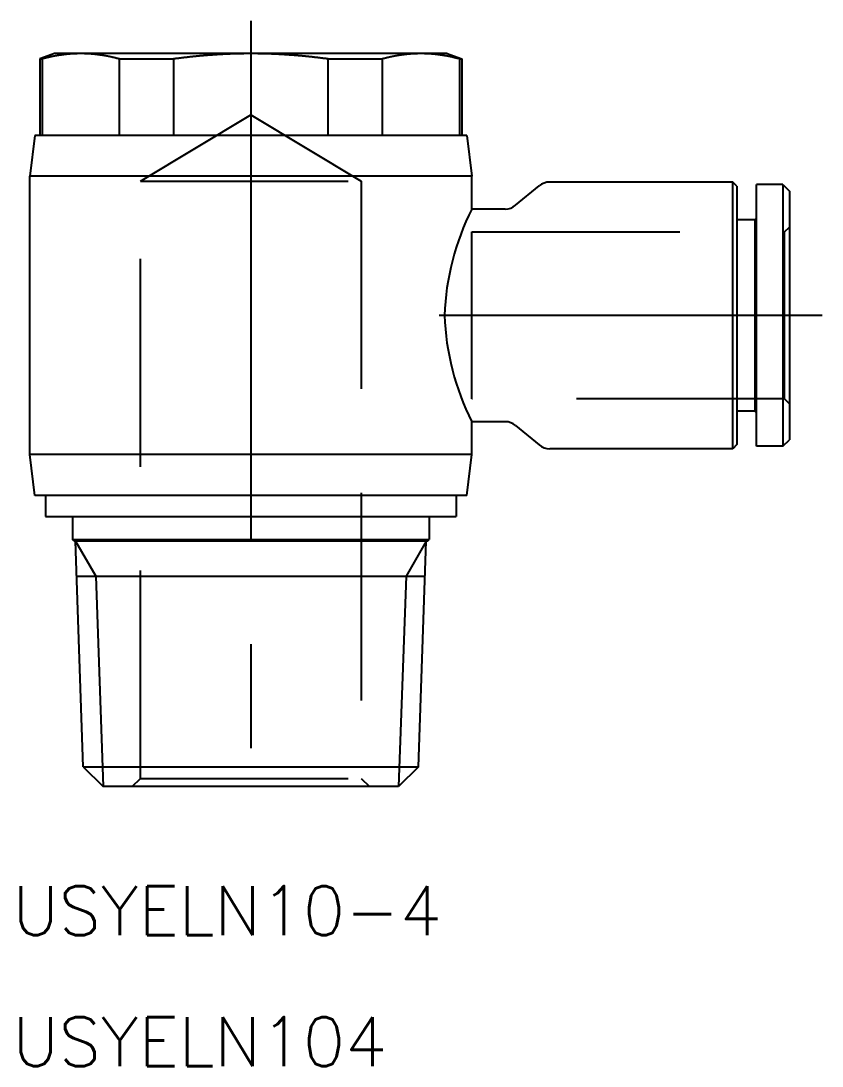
# Model space of a CAD drawing. Extents: x -46.9 to 48.8, y -45.9 to 18.
# Drawn here: x -46.9 to 2, y -45.9 to 18 of the extents above; entities that cross this region are included whole.
import ezdxf

# ---------------------------------------------------------------- set-up
doc = ezdxf.new("R2010")
doc.units = 0
doc.linetypes.add('CENTER', pattern=[50.8, 31.75, -6.35, 6.35, -6.35])
doc.linetypes.add('DASHED', pattern=[19.05, 12.7, -6.35])
doc.layers.get('0').update_dxf_attribs({"linetype": 'CONTINUOUS'})
doc.layers.add('CENTER', color=1, linetype='CENTER')
doc.styles.get("Standard").update_dxf_attribs({"font": 'txt.shx', "height": 3, "bigfont": 'bigfont.shx'})

msp = doc.modelspace()

# ---------------------------------------------------------------- linework, layer by layer
at = {"color": 7, "linetype": 'CONTINUOUS'}
for p, q in [((-44.9, 16), (-45.8, 15.672)), ((-43.292, 16), (-44.9, 16)), ((-32.9, 16), (-43.292, 16)), ((-22.508, 16), (-32.9, 16)), ((-20.9, 16), (-22.508, 16)), ((-20.9, 16), (-20, 15.672)), ((-45.8, 15.672), (-45.8, 11)), ((-45.8, 15.672), (-45.659, 15.672)), ((-45.659, 15.672), (-45.659, 11)), ((-40.925, 11), (-40.925, 15.672)), ((-40.925, 15.672), (-37.634, 15.672)), ((-37.634, 15.672), (-37.634, 11)), ((-28.166, 11), (-28.166, 15.672)), ((-28.166, 15.672), (-24.875, 15.672)), ((-24.875, 15.672), (-24.875, 11)), ((-20.141, 11), (-20.141, 15.672)), ((-20.141, 15.672), (-20, 15.672)), ((-20, 15.672), (-20, 11)), ((-46.1, 11), (-46.4, 8.5)), ((-19.7, 11), (-46.1, 11)), ((-19.7, 11), (-19.4, 8.5)), ((-46.4, -8.5), (-46.4, 8.5)), ((-19.4, 8.5), (-46.4, 8.5)), ((-19.4, 6.5), (-19.4, 8.5)), ((-16.723, 6.729), (-15.277, 7.921)), ((-3.45, 8.15), (-14.641, 8.15)), ((-3.45, -8.15), (-3.45, 8.15)), ((-3.2, 7.9), (-3.45, 8.15)), ((-3.2, 7.9), (-3.2, -7.9)), ((-2, -8), (-2, 8)), ((-0.4, 8), (-2, 8)), ((-0.4, 8), (-0.4, -8)), ((-0.4, 8), (0, 7.6)), ((0, 7.6), (0, -7.6)), ((-17.359, 6.5), (-19.4, 6.5)), ((-2.1, 5.85), (-3.2, 5.85)), ((-2.1, 5.85), (-2, 5.95)), ((-2.1, 5.85), (-2.1, -5.85)), ((-2.1, -5.85), (-3.2, -5.85)), ((-2.1, -5.85), (-2, -5.95)), ((-19.4, -8.5), (-19.4, -6.5)), ((-17.359, -6.5), (-19.4, -6.5)), ((-16.723, -6.729), (-15.277, -7.921)), ((-0.4, -8), (0, -7.6)), ((-3.45, -8.15), (-14.641, -8.15)), ((-3.2, -7.9), (-3.45, -8.15)), ((-0.4, -8), (-2, -8)), ((-19.4, -8.5), (-46.4, -8.5)), ((-46.1, -11), (-46.4, -8.5)), ((-19.7, -11), (-19.4, -8.5)), ((-19.7, -11), (-46.1, -11)), ((-45.45, -11), (-45.45, -12.3)), ((-20.35, -11), (-20.35, -12.3)), ((-45.45, -12.3), (-20.35, -12.3)), ((-43.8, -12.3), (-43.8, -13.7)), ((-22, -12.3), (-22, -13.7)), ((-43.8, -13.7), (-22, -13.7)), ((-43.7, -13.8), (-43.8, -13.7)), ((-22.1, -13.8), (-43.7, -13.8)), ((-43.135, -27.596), (-43.616, -13.8)), ((-22.665, -27.596), (-22.184, -13.8)), ((-22.1, -13.8), (-22, -13.7)), ((-43.542, -15.942), (-22.258, -15.942)), ((-43.135, -27.596), (-22.665, -27.596)), ((-43.135, -27.596), (-41.931, -28.8)), ((-22.665, -27.596), (-23.869, -28.8)), ((-23.869, -28.8), (-41.931, -28.8))]:
    msp.add_line(p, q, dxfattribs=at)
at = {"color": 3, "linetype": 'DASHED'}
for p, q in [((-39.65, 8.2), (-32.9, 12.256)), ((-32.9, 12.256), (-26.15, 8.2)), ((-39.65, -28.3), (-39.65, 8.2)), ((-39.65, 8.2), (-26.15, 8.2)), ((-26.15, 8.2), (-26.15, -28.3)), ((-0.3, 5.1), (0, 5.4)), ((-19.4, 5.1), (-0.3, 5.1)), ((-19.4, -5.1), (-19.4, 5.1)), ((-0.3, -5.1), (-0.3, 5.1)), ((-0.3, -5.1), (-19.4, -5.1)), ((0, -5.4), (-0.3, -5.1)), ((-40.15, -28.8), (-39.65, -28.3)), ((-39.65, -28.3), (-26.15, -28.3)), ((-26.15, -28.3), (-25.65, -28.8))]:
    msp.add_line(p, q, dxfattribs=at)
at = {"color": 3, "linetype": 'CONTINUOUS'}
for p, q in [((-43.616, -13.8), (-42.38, -15.942)), ((-22.184, -13.8), (-23.42, -15.942)), ((-42.38, -15.942), (-41.931, -28.8)), ((-23.42, -15.942), (-23.869, -28.8))]:
    msp.add_line(p, q, dxfattribs=at)
at = {"color": 7}
for points in [[(-43.292, 16, 0), (-43.317, 16, 0), (-43.342, 16, 0), (-43.367, 16, 0), (-43.392, 15.999, 0), (-43.417, 15.999, 0), (-43.442, 15.999, 0), (-43.467, 15.998, 0), (-43.491, 15.998, 0), (-43.516, 15.997, 0), (-43.541, 15.996, 0), (-43.566, 15.995, 0), (-43.59, 15.995, 0), (-43.615, 15.994, 0), (-43.64, 15.993, 0), (-43.665, 15.992, 0), (-43.689, 15.991, 0), (-43.714, 15.989, 0), (-43.739, 15.988, 0), (-43.763, 15.987, 0), (-43.788, 15.985, 0), (-43.813, 15.984, 0), (-43.837, 15.982, 0), (-43.862, 15.98, 0), (-43.887, 15.979, 0), (-43.911, 15.977, 0), (-43.936, 15.975, 0), (-43.961, 15.973, 0), (-43.985, 15.971, 0), (-44.01, 15.969, 0), (-44.034, 15.967, 0), (-44.059, 15.964, 0), (-44.084, 15.962, 0), (-44.108, 15.96, 0), (-44.133, 15.957, 0), (-44.158, 15.955, 0), (-44.182, 15.952, 0), (-44.207, 15.95, 0), (-44.231, 15.947, 0), (-44.256, 15.944, 0), (-44.281, 15.941, 0), (-44.305, 15.938, 0), (-44.33, 15.935, 0), (-44.355, 15.932, 0), (-44.379, 15.929, 0), (-44.404, 15.926, 0), (-44.429, 15.922, 0), (-44.453, 15.919, 0), (-44.478, 15.915, 0), (-44.503, 15.912, 0), (-44.528, 15.908, 0), (-44.552, 15.905, 0), (-44.577, 15.901, 0), (-44.602, 15.897, 0), (-44.626, 15.893, 0), (-44.651, 15.889, 0), (-44.676, 15.885, 0), (-44.701, 15.881, 0), (-44.726, 15.877, 0), (-44.75, 15.873, 0), (-44.775, 15.869, 0), (-44.8, 15.864, 0), (-44.825, 15.86, 0), (-44.85, 15.855, 0), (-44.875, 15.851, 0), (-44.9, 15.846, 0), (-44.925, 15.841, 0), (-44.95, 15.836, 0), (-44.975, 15.832, 0), (-45, 15.827, 0), (-45.025, 15.822, 0), (-45.05, 15.816, 0), (-45.075, 15.811, 0), (-45.1, 15.806, 0), (-45.125, 15.801, 0), (-45.15, 15.795, 0), (-45.175, 15.79, 0), (-45.201, 15.784, 0), (-45.226, 15.779, 0), (-45.251, 15.773, 0), (-45.276, 15.767, 0), (-45.302, 15.762, 0), (-45.327, 15.756, 0), (-45.352, 15.75, 0), (-45.378, 15.744, 0), (-45.403, 15.738, 0), (-45.429, 15.731, 0), (-45.454, 15.725, 0), (-45.48, 15.719, 0), (-45.505, 15.712, 0), (-45.531, 15.706, 0), (-45.556, 15.699, 0), (-45.582, 15.693, 0), (-45.608, 15.686, 0), (-45.633, 15.679, 0), (-45.659, 15.672, 0)], [(-40.925, 15.672, 0), (-40.951, 15.679, 0), (-40.977, 15.686, 0), (-41.002, 15.693, 0), (-41.028, 15.699, 0), (-41.054, 15.706, 0), (-41.079, 15.712, 0), (-41.105, 15.719, 0), (-41.13, 15.725, 0), (-41.156, 15.731, 0), (-41.181, 15.738, 0), (-41.207, 15.744, 0), (-41.232, 15.75, 0), (-41.258, 15.756, 0), (-41.283, 15.762, 0), (-41.308, 15.767, 0), (-41.334, 15.773, 0), (-41.359, 15.779, 0), (-41.384, 15.784, 0), (-41.409, 15.79, 0), (-41.434, 15.795, 0), (-41.46, 15.801, 0), (-41.485, 15.806, 0), (-41.51, 15.811, 0), (-41.535, 15.816, 0), (-41.56, 15.822, 0), (-41.585, 15.827, 0), (-41.61, 15.832, 0), (-41.635, 15.836, 0), (-41.66, 15.841, 0), (-41.685, 15.846, 0), (-41.71, 15.851, 0), (-41.735, 15.855, 0), (-41.76, 15.86, 0), (-41.785, 15.864, 0), (-41.809, 15.869, 0), (-41.834, 15.873, 0), (-41.859, 15.877, 0), (-41.884, 15.881, 0), (-41.909, 15.885, 0), (-41.933, 15.889, 0), (-41.958, 15.893, 0), (-41.983, 15.897, 0), (-42.008, 15.901, 0), (-42.032, 15.905, 0), (-42.057, 15.908, 0), (-42.082, 15.912, 0), (-42.107, 15.915, 0), (-42.131, 15.919, 0), (-42.156, 15.922, 0), (-42.181, 15.926, 0), (-42.205, 15.929, 0), (-42.23, 15.932, 0), (-42.255, 15.935, 0), (-42.279, 15.938, 0), (-42.304, 15.941, 0), (-42.328, 15.944, 0), (-42.353, 15.947, 0), (-42.378, 15.95, 0), (-42.402, 15.952, 0), (-42.427, 15.955, 0), (-42.452, 15.957, 0), (-42.476, 15.96, 0), (-42.501, 15.962, 0), (-42.526, 15.964, 0), (-42.55, 15.967, 0), (-42.575, 15.969, 0), (-42.599, 15.971, 0), (-42.624, 15.973, 0), (-42.649, 15.975, 0), (-42.673, 15.977, 0), (-42.698, 15.979, 0), (-42.723, 15.98, 0), (-42.747, 15.982, 0), (-42.772, 15.984, 0), (-42.797, 15.985, 0), (-42.821, 15.987, 0), (-42.846, 15.988, 0), (-42.871, 15.989, 0), (-42.895, 15.991, 0), (-42.92, 15.992, 0), (-42.945, 15.993, 0), (-42.969, 15.994, 0), (-42.994, 15.995, 0), (-43.019, 15.995, 0), (-43.044, 15.996, 0), (-43.069, 15.997, 0), (-43.093, 15.998, 0), (-43.118, 15.998, 0), (-43.143, 15.999, 0), (-43.168, 15.999, 0), (-43.193, 15.999, 0), (-43.218, 16, 0), (-43.242, 16, 0), (-43.267, 16, 0), (-43.292, 16, 0)], [(-32.9, 16, 0), (-32.95, 16, 0), (-33, 16, 0), (-33.05, 16, 0), (-33.099, 15.999, 0), (-33.149, 15.999, 0), (-33.199, 15.999, 0), (-33.248, 15.998, 0), (-33.298, 15.998, 0), (-33.347, 15.997, 0), (-33.397, 15.996, 0), (-33.447, 15.995, 0), (-33.496, 15.995, 0), (-33.546, 15.994, 0), (-33.595, 15.993, 0), (-33.645, 15.992, 0), (-33.694, 15.991, 0), (-33.743, 15.989, 0), (-33.793, 15.988, 0), (-33.842, 15.987, 0), (-33.891, 15.985, 0), (-33.941, 15.984, 0), (-33.99, 15.982, 0), (-34.039, 15.98, 0), (-34.089, 15.979, 0), (-34.138, 15.977, 0), (-34.187, 15.975, 0), (-34.236, 15.973, 0), (-34.286, 15.971, 0), (-34.335, 15.969, 0), (-34.384, 15.967, 0), (-34.434, 15.964, 0), (-34.483, 15.962, 0), (-34.532, 15.96, 0), (-34.581, 15.957, 0), (-34.63, 15.955, 0), (-34.68, 15.952, 0), (-34.729, 15.95, 0), (-34.778, 15.947, 0), (-34.828, 15.944, 0), (-34.877, 15.941, 0), (-34.926, 15.938, 0), (-34.975, 15.935, 0), (-35.025, 15.932, 0), (-35.074, 15.929, 0), (-35.123, 15.926, 0), (-35.173, 15.922, 0), (-35.222, 15.919, 0), (-35.272, 15.915, 0), (-35.321, 15.912, 0), (-35.37, 15.908, 0), (-35.42, 15.905, 0), (-35.469, 15.901, 0), (-35.519, 15.897, 0), (-35.568, 15.893, 0), (-35.618, 15.889, 0), (-35.667, 15.885, 0), (-35.717, 15.881, 0), (-35.767, 15.877, 0), (-35.816, 15.873, 0), (-35.866, 15.869, 0), (-35.916, 15.864, 0), (-35.965, 15.86, 0), (-36.015, 15.855, 0), (-36.065, 15.851, 0), (-36.115, 15.846, 0), (-36.165, 15.841, 0), (-36.215, 15.836, 0), (-36.265, 15.832, 0), (-36.315, 15.827, 0), (-36.365, 15.822, 0), (-36.415, 15.816, 0), (-36.465, 15.811, 0), (-36.515, 15.806, 0), (-36.566, 15.801, 0), (-36.616, 15.795, 0), (-36.666, 15.79, 0), (-36.717, 15.784, 0), (-36.767, 15.779, 0), (-36.818, 15.773, 0), (-36.868, 15.767, 0), (-36.919, 15.762, 0), (-36.969, 15.756, 0), (-37.02, 15.75, 0), (-37.071, 15.744, 0), (-37.122, 15.738, 0), (-37.173, 15.731, 0), (-37.224, 15.725, 0), (-37.275, 15.719, 0), (-37.326, 15.712, 0), (-37.377, 15.706, 0), (-37.428, 15.699, 0), (-37.48, 15.693, 0), (-37.531, 15.686, 0), (-37.582, 15.679, 0), (-37.634, 15.672, 0)], [(-28.166, 15.672, 0), (-28.218, 15.679, 0), (-28.269, 15.686, 0), (-28.32, 15.693, 0), (-28.372, 15.699, 0), (-28.423, 15.706, 0), (-28.474, 15.712, 0), (-28.525, 15.719, 0), (-28.576, 15.725, 0), (-28.627, 15.731, 0), (-28.678, 15.738, 0), (-28.729, 15.744, 0), (-28.78, 15.75, 0), (-28.831, 15.756, 0), (-28.881, 15.762, 0), (-28.932, 15.767, 0), (-28.983, 15.773, 0), (-29.033, 15.779, 0), (-29.084, 15.784, 0), (-29.134, 15.79, 0), (-29.184, 15.795, 0), (-29.235, 15.801, 0), (-29.285, 15.806, 0), (-29.335, 15.811, 0), (-29.385, 15.816, 0), (-29.435, 15.822, 0), (-29.485, 15.827, 0), (-29.535, 15.832, 0), (-29.585, 15.836, 0), (-29.635, 15.841, 0), (-29.685, 15.846, 0), (-29.735, 15.851, 0), (-29.785, 15.855, 0), (-29.835, 15.86, 0), (-29.884, 15.864, 0), (-29.934, 15.869, 0), (-29.984, 15.873, 0), (-30.033, 15.877, 0), (-30.083, 15.881, 0), (-30.133, 15.885, 0), (-30.182, 15.889, 0), (-30.232, 15.893, 0), (-30.281, 15.897, 0), (-30.331, 15.901, 0), (-30.38, 15.905, 0), (-30.43, 15.908, 0), (-30.479, 15.912, 0), (-30.529, 15.915, 0), (-30.578, 15.919, 0), (-30.627, 15.922, 0), (-30.677, 15.926, 0), (-30.726, 15.929, 0), (-30.775, 15.932, 0), (-30.825, 15.935, 0), (-30.874, 15.938, 0), (-30.923, 15.941, 0), (-30.972, 15.944, 0), (-31.022, 15.947, 0), (-31.071, 15.95, 0), (-31.12, 15.952, 0), (-31.169, 15.955, 0), (-31.219, 15.957, 0), (-31.268, 15.96, 0), (-31.317, 15.962, 0), (-31.366, 15.964, 0), (-31.416, 15.967, 0), (-31.465, 15.969, 0), (-31.514, 15.971, 0), (-31.564, 15.973, 0), (-31.613, 15.975, 0), (-31.662, 15.977, 0), (-31.711, 15.979, 0), (-31.761, 15.98, 0), (-31.81, 15.982, 0), (-31.859, 15.984, 0), (-31.909, 15.985, 0), (-31.958, 15.987, 0), (-32.007, 15.988, 0), (-32.057, 15.989, 0), (-32.106, 15.991, 0), (-32.156, 15.992, 0), (-32.205, 15.993, 0), (-32.254, 15.994, 0), (-32.304, 15.995, 0), (-32.353, 15.995, 0), (-32.403, 15.996, 0), (-32.453, 15.997, 0), (-32.502, 15.998, 0), (-32.552, 15.998, 0), (-32.601, 15.999, 0), (-32.651, 15.999, 0), (-32.701, 15.999, 0), (-32.751, 16, 0), (-32.8, 16, 0), (-32.85, 16, 0), (-32.9, 16, 0)], [(-22.508, 16, 0), (-22.533, 16, 0), (-22.558, 16, 0), (-22.582, 16, 0), (-22.607, 15.999, 0), (-22.632, 15.999, 0), (-22.657, 15.999, 0), (-22.682, 15.998, 0), (-22.707, 15.998, 0), (-22.732, 15.997, 0), (-22.756, 15.996, 0), (-22.781, 15.995, 0), (-22.806, 15.995, 0), (-22.831, 15.994, 0), (-22.855, 15.993, 0), (-22.88, 15.992, 0), (-22.905, 15.991, 0), (-22.929, 15.989, 0), (-22.954, 15.988, 0), (-22.979, 15.987, 0), (-23.003, 15.985, 0), (-23.028, 15.984, 0), (-23.053, 15.982, 0), (-23.077, 15.98, 0), (-23.102, 15.979, 0), (-23.127, 15.977, 0), (-23.151, 15.975, 0), (-23.176, 15.973, 0), (-23.201, 15.971, 0), (-23.225, 15.969, 0), (-23.25, 15.967, 0), (-23.274, 15.964, 0), (-23.299, 15.962, 0), (-23.324, 15.96, 0), (-23.348, 15.957, 0), (-23.373, 15.955, 0), (-23.398, 15.952, 0), (-23.422, 15.95, 0), (-23.447, 15.947, 0), (-23.471, 15.944, 0), (-23.496, 15.941, 0), (-23.521, 15.938, 0), (-23.545, 15.935, 0), (-23.57, 15.932, 0), (-23.595, 15.929, 0), (-23.619, 15.926, 0), (-23.644, 15.922, 0), (-23.669, 15.919, 0), (-23.693, 15.915, 0), (-23.718, 15.912, 0), (-23.743, 15.908, 0), (-23.768, 15.905, 0), (-23.792, 15.901, 0), (-23.817, 15.897, 0), (-23.842, 15.893, 0), (-23.867, 15.889, 0), (-23.891, 15.885, 0), (-23.916, 15.881, 0), (-23.941, 15.877, 0), (-23.966, 15.873, 0), (-23.991, 15.869, 0), (-24.015, 15.864, 0), (-24.04, 15.86, 0), (-24.065, 15.855, 0), (-24.09, 15.851, 0), (-24.115, 15.846, 0), (-24.14, 15.841, 0), (-24.165, 15.836, 0), (-24.19, 15.832, 0), (-24.215, 15.827, 0), (-24.24, 15.822, 0), (-24.265, 15.816, 0), (-24.29, 15.811, 0), (-24.315, 15.806, 0), (-24.34, 15.801, 0), (-24.366, 15.795, 0), (-24.391, 15.79, 0), (-24.416, 15.784, 0), (-24.441, 15.779, 0), (-24.466, 15.773, 0), (-24.492, 15.767, 0), (-24.517, 15.762, 0), (-24.542, 15.756, 0), (-24.568, 15.75, 0), (-24.593, 15.744, 0), (-24.619, 15.738, 0), (-24.644, 15.731, 0), (-24.669, 15.725, 0), (-24.695, 15.719, 0), (-24.721, 15.712, 0), (-24.746, 15.706, 0), (-24.772, 15.699, 0), (-24.797, 15.693, 0), (-24.823, 15.686, 0), (-24.849, 15.679, 0), (-24.875, 15.672, 0)], [(-20.141, 15.672, 0), (-20.166, 15.679, 0), (-20.192, 15.686, 0), (-20.218, 15.693, 0), (-20.244, 15.699, 0), (-20.269, 15.706, 0), (-20.295, 15.712, 0), (-20.32, 15.719, 0), (-20.346, 15.725, 0), (-20.371, 15.731, 0), (-20.397, 15.738, 0), (-20.422, 15.744, 0), (-20.448, 15.75, 0), (-20.473, 15.756, 0), (-20.498, 15.762, 0), (-20.524, 15.767, 0), (-20.549, 15.773, 0), (-20.574, 15.779, 0), (-20.599, 15.784, 0), (-20.625, 15.79, 0), (-20.65, 15.795, 0), (-20.675, 15.801, 0), (-20.7, 15.806, 0), (-20.725, 15.811, 0), (-20.75, 15.816, 0), (-20.775, 15.822, 0), (-20.8, 15.827, 0), (-20.825, 15.832, 0), (-20.85, 15.836, 0), (-20.875, 15.841, 0), (-20.9, 15.846, 0), (-20.925, 15.851, 0), (-20.95, 15.855, 0), (-20.975, 15.86, 0), (-21, 15.864, 0), (-21.025, 15.869, 0), (-21.05, 15.873, 0), (-21.074, 15.877, 0), (-21.099, 15.881, 0), (-21.124, 15.885, 0), (-21.149, 15.889, 0), (-21.174, 15.893, 0), (-21.198, 15.897, 0), (-21.223, 15.901, 0), (-21.248, 15.905, 0), (-21.273, 15.908, 0), (-21.297, 15.912, 0), (-21.322, 15.915, 0), (-21.347, 15.919, 0), (-21.371, 15.922, 0), (-21.396, 15.926, 0), (-21.421, 15.929, 0), (-21.445, 15.932, 0), (-21.47, 15.935, 0), (-21.495, 15.938, 0), (-21.519, 15.941, 0), (-21.544, 15.944, 0), (-21.569, 15.947, 0), (-21.593, 15.95, 0), (-21.618, 15.952, 0), (-21.642, 15.955, 0), (-21.667, 15.957, 0), (-21.692, 15.96, 0), (-21.716, 15.962, 0), (-21.741, 15.964, 0), (-21.766, 15.967, 0), (-21.79, 15.969, 0), (-21.815, 15.971, 0), (-21.839, 15.973, 0), (-21.864, 15.975, 0), (-21.889, 15.977, 0), (-21.913, 15.979, 0), (-21.938, 15.98, 0), (-21.963, 15.982, 0), (-21.987, 15.984, 0), (-22.012, 15.985, 0), (-22.037, 15.987, 0), (-22.061, 15.988, 0), (-22.086, 15.989, 0), (-22.111, 15.991, 0), (-22.135, 15.992, 0), (-22.16, 15.993, 0), (-22.185, 15.994, 0), (-22.21, 15.995, 0), (-22.234, 15.995, 0), (-22.259, 15.996, 0), (-22.284, 15.997, 0), (-22.309, 15.998, 0), (-22.334, 15.998, 0), (-22.358, 15.999, 0), (-22.383, 15.999, 0), (-22.408, 15.999, 0), (-22.433, 16, 0), (-22.458, 16, 0), (-22.483, 16, 0), (-22.508, 16, 0)]]:
    msp.add_polyline3d(points, dxfattribs=at)
at = {"color": 7, "linetype": 'CONTINUOUS'}
for centre, radius, start, end in [((-14.641, 7.15), 1, 90, 129.52263), ((-5.386, -0.56), 15.692, 153.26243, 177.95536), ((-17.359, 7.5), 1, 270, 309.52263), ((-5.386, 0.56), 15.692, 182.04464, 206.73757), ((-17.359, -7.5), 1, 50.47737, 90), ((-14.641, -7.15), 1, 230.47737, 270)]:
    msp.add_arc(centre, radius, start, end, dxfattribs=at)
at = {"layer": 'CENTER', "color": 1, "linetype": 'CENTER'}
for p, q in [((-32.9, 18), (-32.9, -30.8)), ((2, 0), (-21.4, 0))]:
    msp.add_line(p, q, dxfattribs=at)

# ---------------------------------------------------------------- texts
at = {"color": 7, "linetype": 'CONTINUOUS'}
for s, p in [('USYELN10-4', (-47.462, -37.888)), ('USYELN104', (-47.462, -45.888))]:
    msp.add_text(s, height=3, dxfattribs=at).set_placement(p)

doc.saveas('drawing.dxf')
